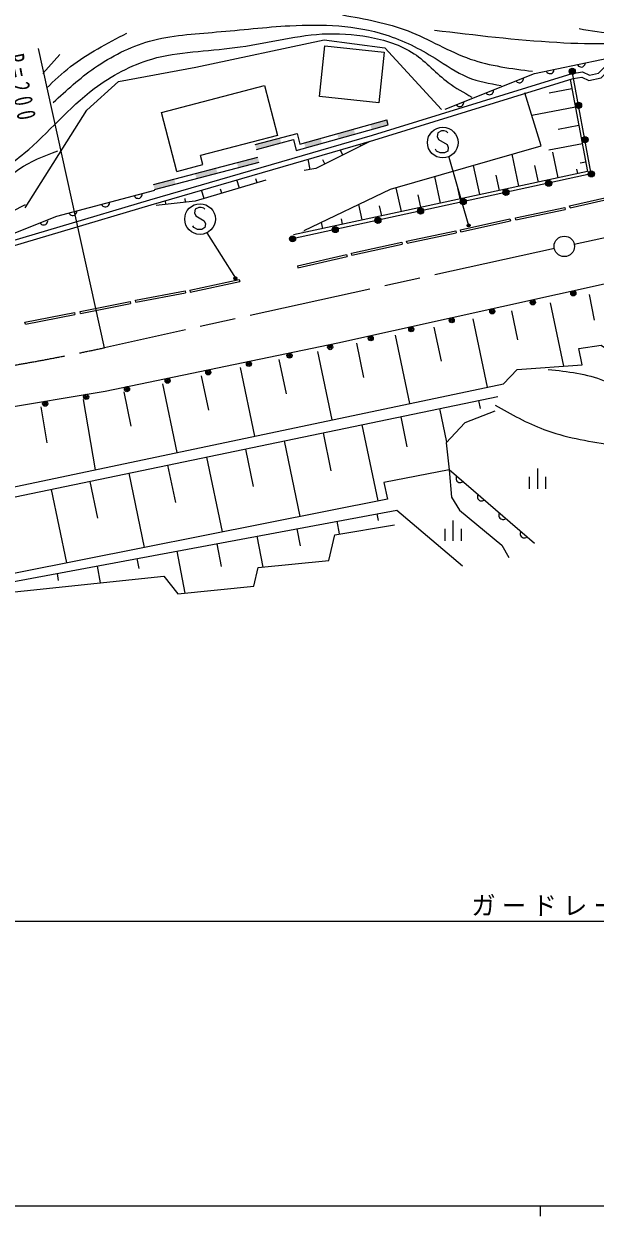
# Model space of a CAD drawing. Units: millimetres, scale not verified. Extents: x 40000 to 680000, y 20000 to 380000.
# Drawn here: x 117430 to 173377, y 204000 to 320781 of the extents above; entities that cross this region are included whole.
import ezdxf

# ---------------------------------------------------------------- set-up
doc = ezdxf.new("R2010")
doc.units = ezdxf.units.MM
doc.header["$LTSCALE"] = 1000
doc.linetypes.add('CHAIN', pattern=[18.5, 12, -1.5, 3.5, -1.5])
for name, color, linetype, lineweight in [('M-BGD', 7, 'Continuous', 25), ('M-BMK', 2, 'CHAIN', 13), ('M-BMK-SRVR', 3, 'Continuous', 25), ('M-STR-HTXT', 7, 'Continuous', 13), ('M-STR-STRC', 7, 'Continuous', 25), ('M-TTL-BAND', 7, 'Continuous', 25)]:
    doc.layers.add(name, color=color, linetype=linetype, lineweight=lineweight)
doc.styles.add('ＭＳ ゴシック', font='')
doc.styles.get('ＭＳ ゴシック').set_extended_font_data('MS Gothic')

msp = doc.modelspace()

# ---------------------------------------------------------------- hatches: boundary and pattern name
at = {"layer": 'M-BGD'}
for points in [[(151491, 310435), (153110, 310888), (152976, 311369), (151357, 310916)], [(140201, 308477), (142628, 309120), (142500, 309603), (140073, 308961)], [(145015, 308623), (146634, 309076), (146499, 309557), (144880, 309104)], [(148253, 309529), (149872, 309982), (149738, 310463), (148119, 310010)], [(138423, 306710), (140469, 307245), (140343, 307729), (138296, 307193)], [(134331, 305638), (136377, 306174), (136250, 306658), (134204, 306122)], [(130238, 304567), (132284, 305103), (132158, 305586), (130112, 305051)]]:
    msp.add_hatch(color=256, dxfattribs=at).paths.add_polyline_path(points)

# ---------------------------------------------------------------- linework, layer by layer
for p, q in [((119290, 315923), (120962, 317782)), ((170935, 315321), (172635, 306323)), ((173000, 306082), (171131, 316138)), ((171105, 314422), (168864, 313998)), ((168086, 308823), (166486, 314022)), ((132407, 306330), (130905, 312100)), ((171445, 312622), (167165, 311814)), ((144112, 308370), (153110, 310888)), ((144472, 308990), (152976, 311369)), ((153110, 310888), (152976, 311369)), ((171785, 310822), (169746, 310437)), ((140073, 308961), (144206, 310054)), ((144206, 310054), (144472, 308990)), ((140201, 308477), (143844, 309441)), ((143844, 309441), (144112, 308370)), ((148674, 307935), (148432, 308422)), ((150434, 308809), (150393, 308890)), ((172125, 309023), (168848, 308404)), ((130112, 305051), (140343, 307729)), ((130238, 304567), (140469, 307245)), ((145455, 306522), (145279, 307521)), ((146914, 307061), (146712, 307467)), ((165916, 304877), (165243, 308004)), ((169755, 305703), (169218, 308201)), ((172465, 307223), (171919, 307120)), ((173000, 306082), (143740, 299724)), ((172635, 306323), (143840, 300124)), ((162077, 304050), (161460, 306914)), ((167836, 305290), (167485, 306919)), ((171675, 306116), (171585, 306533)), ((138539, 304701), (138303, 305500)), ((140267, 305212), (140150, 305607)), ((158237, 303224), (157678, 305824)), ((160157, 303637), (159863, 305003)), ((163996, 304463), (163674, 305961)), ((133258, 303314), (133218, 303663)), ((135084, 303680), (134843, 304496)), ((136812, 304190), (136692, 304594)), ((154398, 302397), (153895, 304734)), ((156318, 302810), (156052, 304045)), ((170877, 302941), (175630, 304021)), ((170921, 302746), (175674, 303826)), ((131335, 303092), (131292, 303465)), ((150559, 301571), (150233, 303085)), ((152478, 301984), (152266, 302971)), ((165569, 301793), (170399, 302778)), ((165609, 301597), (170439, 302582)), ((170399, 302778), (170439, 302582)), ((170921, 302746), (170877, 302941)), ((146719, 300744), (146591, 301340)), ((148639, 301157), (148525, 301685)), ((160190, 300602), (165031, 301690)), ((160234, 300407), (165075, 301494)), ((165031, 301690), (165075, 301494)), ((165609, 301597), (165569, 301793)), ((144800, 300331), (144784, 300404)), ((154911, 299495), (159721, 300500)), ((154952, 299300), (159762, 300305)), ((159721, 300500), (159762, 300305)), ((160234, 300407), (160190, 300602)), ((149515, 298326), (154438, 299392)), ((149557, 298130), (154480, 299197)), ((154438, 299392), (154480, 299197)), ((154952, 299300), (154911, 299495)), ((144230, 297074), (149040, 298202)), ((144275, 296879), (149085, 298007)), ((149040, 298202), (149085, 298007)), ((149557, 298130), (149515, 298326)), ((144230, 297074), (144275, 296879)), ((133679, 294695), (138530, 295741)), ((133721, 294500), (138573, 295546)), ((138530, 295741), (138573, 295546)), ((148181, 289529), (175152, 295503)), ((128350, 293704), (133211, 294647)), ((128388, 293507), (133250, 294451)), ((133211, 294647), (133250, 294451)), ((133679, 294695), (133721, 294500)), ((122943, 292596), (127825, 293580)), ((122983, 292400), (127865, 293384)), ((127825, 293580), (127865, 293384)), ((128388, 293507), (128350, 293704)), ((168978, 293468), (170278, 287258)), ((172775, 294262), (173296, 291773)), ((117540, 291570), (122391, 292514)), ((117578, 291374), (122429, 292318)), ((122391, 292514), (122429, 292318)), ((122983, 292400), (122943, 292596)), ((165182, 292674), (165779, 289820)), ((117578, 291374), (117540, 291570)), ((157589, 291085), (158290, 287734)), ((161386, 291879), (162787, 285182)), ((153793, 290291), (155196, 283584)), ((125408, 284814), (148181, 289529)), ((146200, 288703), (147605, 281986)), ((149996, 289497), (150698, 286141)), ((142403, 287908), (143106, 284548)), ((134810, 286320), (135514, 282955)), ((138607, 287114), (140014, 280388)), ((131014, 285526), (132423, 278790)), ((104655, 281318), (125408, 284814)), ((106783, 272404), (163850, 284277)), ((123240, 283985), (124398, 277101)), ((127217, 284732), (127922, 281362)), ((161948, 283882), (162108, 283113)), ((119082, 283285), (119675, 279759)), ((158143, 283090), (158828, 279799)), ((150534, 281507), (152086, 274049)), ((154339, 282298), (154951, 279356)), ((146730, 280715), (147502, 277003)), ((139121, 279132), (139887, 275452)), ((142925, 279924), (144464, 272531)), ((135316, 278341), (136841, 271013)), ((131512, 277549), (132271, 273901)), ((167444, 269881), (159065, 277108)), ((167724, 277223), (167724, 275223)), ((123903, 275966), (124655, 272351)), ((127707, 276758), (129219, 269494)), ((166924, 276423), (166924, 275223)), ((168524, 276423), (168524, 275223)), ((120099, 275175), (121596, 267976)), ((110888, 265120), (153965, 273150)), ((152007, 272785), (152130, 272127)), ((153965, 273150), (160389, 267701)), ((159448, 272130), (159448, 270130)), ((144175, 271325), (144488, 269647)), ((148091, 272055), (148322, 270814)), ((158648, 271330), (158648, 270130)), ((160248, 271330), (160248, 270130)), ((136343, 269865), (136757, 267639)), ((140259, 270595), (140822, 267574)), ((132426, 269135), (133194, 265016)), ((124594, 267675), (124903, 266015)), ((128510, 268405), (128694, 267419)), ((120678, 266945), (120803, 266272))]:
    msp.add_line(p, q, dxfattribs=at)
for points in [[(158677, 312436), (167434, 315929), (182751, 319127), (193182, 320160)], [(117567, 302770), (123584, 312326), (126691, 315119), (134281, 316534), (146826, 319209), (152779, 318422), (158324, 312405)], [(72515, 290865), (80372, 291112), (90117, 292519), (112185, 298323), (129767, 303543), (151562, 309870), (171111, 315918), (172150, 316076), (172824, 315751), (173717, 315960), (174313, 316582), (182372, 318260)], [(72531, 290365), (80416, 290614), (90216, 292028), (112319, 297842), (129908, 303063), (151705, 309391), (171223, 315430), (172072, 315558), (172766, 315224), (173975, 315507), (174567, 316124), (182474, 317770)], [(171638, 316806), (171689, 316719), (171752, 316651), (171847, 316589), (171935, 316558), (172035, 316546), (172161, 316572), (172248, 316623), (172317, 316687), (172379, 316781), (172409, 316869), (172421, 316970)], [(165603, 315198), (165668, 315121), (165743, 315065), (165847, 315020), (165939, 315005), (166040, 315011), (166159, 315058), (166236, 315124), (166292, 315198), (166337, 315302), (166352, 315394), (166346, 315495)], [(168574, 316167), (168625, 316079), (168689, 316011), (168783, 315949), (168871, 315918), (168972, 315907), (169097, 315933), (169185, 315984), (169253, 316047), (169315, 316142), (169346, 316230), (169358, 316330)], [(130905, 312100), (141011, 314731), (142283, 309843), (134744, 307880)], [(162684, 314034), (162749, 313957), (162823, 313900), (162927, 313856), (163019, 313841), (163120, 313846), (163239, 313894), (163317, 313959), (163373, 314033), (163418, 314137), (163433, 314229), (163427, 314330)], [(159765, 312870), (159830, 312792), (159904, 312736), (160008, 312691), (160100, 312676), (160201, 312682), (160320, 312729), (160397, 312795), (160454, 312869), (160499, 312973), (160514, 313065), (160508, 313166)], [(151314, 309246), (146034, 306624), (144876, 306420)], [(144890, 300524), (153338, 304573), (168086, 308823)], [(132407, 306330), (134973, 306998), (134744, 307880)], [(141131, 305467), (134220, 303424), (130373, 302982)], [(130237, 304446), (120636, 301926), (115632, 299918)], [(128250, 303924), (128305, 303839), (128372, 303774), (128470, 303717), (128559, 303691), (128660, 303684), (128784, 303717), (128869, 303772), (128934, 303839), (128991, 303937), (129017, 304026), (129024, 304127)], [(108594, 299961), (114831, 301670), (117600, 303102)], [(125050, 303084), (125105, 303000), (125172, 302934), (125269, 302877), (125359, 302851), (125460, 302845), (125584, 302877), (125668, 302932), (125734, 302999), (125791, 303097), (125817, 303186), (125823, 303287)], [(119014, 301275), (119079, 301198), (119154, 301142), (119258, 301097), (119350, 301082), (119451, 301088), (119570, 301136), (119647, 301202), (119703, 301276), (119748, 301380), (119762, 301472), (119756, 301573)], [(121849, 302245), (121905, 302160), (121971, 302095), (122069, 302038), (122159, 302011), (122260, 302005), (122383, 302037), (122468, 302093), (122533, 302159), (122590, 302257), (122617, 302347), (122623, 302448)], [(113612, 277814), (106857, 273409), (164408, 285523), (165730, 286918), (172117, 287395), (171787, 288974), (173952, 289304), (179517, 285376), (190246, 287882)], [(163538, 282843), (160613, 281696), (158778, 279746), (159065, 277108), (152698, 275846), (153042, 274240), (111002, 265866)], [(159065, 277108), (159299, 274412), (160102, 273150), (164232, 269709), (164920, 268504)], [(159809, 276466), (159771, 276372), (159755, 276280), (159763, 276167), (159792, 276079), (159844, 275992), (159941, 275908), (160035, 275870), (160126, 275854), (160239, 275862), (160328, 275891), (160415, 275943)], [(161904, 274659), (161865, 274565), (161850, 274473), (161858, 274360), (161887, 274272), (161939, 274185), (162036, 274101), (162129, 274063), (162221, 274047), (162334, 274055), (162423, 274084), (162510, 274136)], [(163999, 272852), (163960, 272758), (163944, 272666), (163953, 272554), (163982, 272465), (164034, 272378), (164131, 272295), (164224, 272256), (164316, 272240), (164429, 272248), (164518, 272278), (164605, 272330)], [(110888, 264546), (131135, 266669), (132511, 264948), (139968, 265694), (140369, 267529), (147312, 268217), (147885, 270741), (153736, 271716)], [(166094, 271045), (166055, 270952), (166039, 270860), (166048, 270747), (166077, 270658), (166129, 270571), (166226, 270488), (166319, 270449), (166411, 270433), (166524, 270442), (166613, 270471), (166700, 270523)]]:
    msp.add_lwpolyline(points, dxfattribs=at)
msp.add_lwpolyline([(152193, 313057), (146392, 313655), (146904, 318615), (152704, 318017)], close=True, dxfattribs=at)
for centre, radius in [((171131, 316138), 300), ((171131, 316138), 264), ((171131, 316138), 228), ((171131, 316138), 192), ((171131, 316138), 156), ((171131, 316138), 120), ((171131, 316138), 84), ((171131, 316138), 48), ((171131, 316138), 12), ((171754, 312786), 300), ((171754, 312786), 264), ((171754, 312786), 228), ((171754, 312786), 192), ((171754, 312786), 156), ((171754, 312786), 120), ((171754, 312786), 84), ((171754, 312786), 48), ((171754, 312786), 12), ((172377, 309434), 300), ((172377, 309434), 264), ((172377, 309434), 228), ((172377, 309434), 192), ((172377, 309434), 156), ((172377, 309434), 120), ((172377, 309434), 84), ((172377, 309434), 48), ((172377, 309434), 12), ((173000, 306082), 300), ((173000, 306082), 300), ((173000, 306082), 264), ((173000, 306082), 264), ((173000, 306082), 228), ((173000, 306082), 228), ((173000, 306082), 192), ((173000, 306082), 192), ((173000, 306082), 156), ((173000, 306082), 156), ((173000, 306082), 120), ((173000, 306082), 120), ((173000, 306082), 84), ((173000, 306082), 84), ((173000, 306082), 48), ((173000, 306082), 48), ((173000, 306082), 12), ((173000, 306082), 12), ((168820, 305174), 300), ((168820, 305174), 264), ((168820, 305174), 228), ((168820, 305174), 192), ((168820, 305174), 156), ((168820, 305174), 120), ((168820, 305174), 84), ((168820, 305174), 48), ((168820, 305174), 12), ((160460, 303357), 300), ((164640, 304265), 300), ((164640, 304265), 264), ((164640, 304265), 228), ((164640, 304265), 192), ((164640, 304265), 156), ((164640, 304265), 120), ((164640, 304265), 84), ((164640, 304265), 48), ((164640, 304265), 12), ((156280, 302449), 300), ((156280, 302449), 264), ((156280, 302449), 228), ((156280, 302449), 192), ((156280, 302449), 156), ((156280, 302449), 120), ((156280, 302449), 84), ((156280, 302449), 48), ((160460, 303357), 264), ((160460, 303357), 228), ((160460, 303357), 192), ((160460, 303357), 156), ((160460, 303357), 120), ((160460, 303357), 84), ((160460, 303357), 48), ((160460, 303357), 12), ((152100, 301541), 300), ((152100, 301541), 264), ((152100, 301541), 228), ((152100, 301541), 192), ((152100, 301541), 156), ((152100, 301541), 120), ((152100, 301541), 84), ((152100, 301541), 48), ((152100, 301541), 12), ((156280, 302449), 12), ((147920, 300632), 300), ((147920, 300632), 264), ((147920, 300632), 228), ((147920, 300632), 192), ((147920, 300632), 156), ((147920, 300632), 120), ((147920, 300632), 84), ((147920, 300632), 48), ((147920, 300632), 12), ((143740, 299724), 300), ((143740, 299724), 264), ((143740, 299724), 228), ((143740, 299724), 192), ((143740, 299724), 156), ((143740, 299724), 120), ((143740, 299724), 84), ((143740, 299724), 48), ((143740, 299724), 12), ((171239, 294380), 250), ((171239, 294380), 150), ((171239, 294380), 50), ((167271, 293501), 250), ((167271, 293501), 150), ((167271, 293501), 50), ((159336, 291744), 250), ((163303, 292622), 250), ((163303, 292622), 150), ((163303, 292622), 50), ((155368, 290865), 250), ((155368, 290865), 150), ((155368, 290865), 50), ((159336, 291744), 150), ((159336, 291744), 50), ((151400, 289986), 250), ((151400, 289986), 150), ((151400, 289986), 50), ((143448, 288294), 250), ((147427, 289117), 250), ((147427, 289117), 150), ((147427, 289117), 50), ((139468, 287470), 250), ((139468, 287470), 150), ((139468, 287470), 50), ((143448, 288294), 150), ((143448, 288294), 50), ((135489, 286646), 250), ((135489, 286646), 150), ((135489, 286646), 50), ((127530, 284998), 250), ((127530, 284998), 150), ((127530, 284998), 50), ((131509, 285822), 250), ((131509, 285822), 150), ((131509, 285822), 50), ((119520, 283569), 250), ((123528, 284244), 250), ((123528, 284244), 150), ((123528, 284244), 50), ((119520, 283569), 150), ((119520, 283569), 50)]:
    msp.add_circle(centre, radius, dxfattribs=at)
for points, knots in [([(148650, 321652), (150829, 321266), (153008, 320879), (155050, 320089), (157126, 319286), (159060, 318066), (161153, 317336), (163096, 316657), (165176, 316401), (167255, 316145)], [0, 0, 0, 0, 1, 1, 1, 2, 2, 2, 3, 3, 3, 3]), ([(120314, 313080), (121596, 314278), (122899, 315452), (124342, 316459), (125984, 317604), (127809, 318533), (129724, 319078), (131842, 319678), (134080, 319776), (136297, 319983), (138710, 320174), (141068, 320465), (143489, 320602), (146663, 320742), (149916, 320683), (152885, 319697), (154571, 319165), (156176, 318365), (157696, 317411), (158749, 316750), (159761, 316015), (160887, 315554), (161919, 315131), (163046, 314937), (164174, 314744)], [0, 0, 0, 0, 1, 1, 1, 2, 2, 2, 3, 3, 3, 4, 4, 4, 5, 5, 5, 6, 6, 6, 7, 7, 7, 8, 8, 8, 8]), ([(157655, 320164), (161636, 319684), (165618, 319205), (169637, 318973), (173240, 318765), (176873, 318755), (180428, 319271), (182784, 319613), (185105, 320186), (187427, 320759)], [0, 0, 0, 0, 1, 1, 1, 2, 2, 2, 3, 3, 3, 3]), ([(171798, 320312), (174155, 319932), (176511, 319551), (178794, 319866), (180329, 320078), (181831, 320604), (183334, 321131)], [0, 0, 0, 0, 1, 1, 1, 2, 2, 2, 2]), ([(113371, 305131), (114773, 306078), (116176, 307025), (117464, 308107), (119837, 310100), (121822, 312550), (124311, 314433), (126008, 315717), (127939, 316738), (129967, 317336), (132568, 318095), (135354, 318071), (138079, 318452), (140966, 318815), (143750, 319601), (146641, 319792), (148152, 319862), (149676, 319777), (151180, 319494), (152762, 319214), (154338, 318733), (155646, 317857), (156851, 317048), (157827, 315903), (158994, 315029), (159715, 314489), (160508, 314052), (161302, 313615)], [0, 0, 0, 0, 1, 1, 1, 2, 2, 2, 3, 3, 3, 4, 4, 4, 5, 5, 5, 6, 6, 6, 7, 7, 7, 8, 8, 8, 9, 9, 9, 9]), ([(119643, 314474), (120397, 315224), (121171, 315946), (122004, 316591), (123680, 317890), (125595, 318878), (127511, 319866)], [0, 0, 0, 0, 1, 1, 1, 2, 2, 2, 2]), ([(114044, 303791), (114954, 304794), (115863, 305798), (116947, 306545), (118084, 307328), (119413, 307829), (120742, 308331)], [0, 0, 0, 0, 1, 1, 1, 2, 2, 2, 2]), ([(168785, 286939), (170672, 286728), (172558, 286517), (174249, 285825), (175914, 285145), (177389, 284000), (178865, 282854)], [0, 0, 0, 0, 1, 1, 1, 2, 2, 2, 2]), ([(163586, 283438), (165146, 282554), (166706, 281670), (168361, 281051), (170404, 280287), (172592, 279926), (174780, 279565)], [0, 0, 0, 0, 1, 1, 1, 2, 2, 2, 2])]:
    msp.add_open_spline(points, degree=3, knots=knots, dxfattribs=at)
at = {"layer": 'M-BMK'}
for p, q in [((171334, 299205), (186321, 302509)), ((169380, 298774), (125331, 289063))]:
    msp.add_line(p, q, dxfattribs=at)
msp.add_arc((82816, 484492), 200000, 267.09145, 282.27325, dxfattribs=at)
at = {"layer": 'M-BMK-SRVR'}
msp.add_circle((170357, 298989), 1000, dxfattribs=at)
at = {"layer": 'M-STR-HTXT'}
for p, q in [((125331, 289063), (118872, 318360)), ((70985, 232904), (287133, 232904))]:
    msp.add_line(p, q, dxfattribs=at)
at = {"layer": 'M-STR-STRC'}
for p, q in [((159036, 307718), (160985, 301035)), ((135340, 300317), (138142, 295856))]:
    msp.add_line(p, q, dxfattribs=at)
for points in [[(158935, 310112), (158815, 310232), (158575, 310292), (158335, 310292), (157975, 310112), (157915, 309752), (158035, 309452), (158875, 308972), (158995, 308672), (158935, 308312), (158635, 308132), (158215, 308132), (157855, 308312), (157735, 308492)], [(135162, 302621), (135042, 302741), (134802, 302801), (134562, 302801), (134202, 302621), (134142, 302261), (134262, 301961), (135102, 301481), (135222, 301181), (135162, 300821), (134862, 300641), (134442, 300641), (134082, 300821), (133962, 301001)]]:
    msp.add_lwpolyline(points, dxfattribs=at)
for centre, radius in [((158455, 309152), 1500), ((134682, 301661), 1500), ((160985, 301035), 150), ((160985, 301035), 90), ((160985, 301035), 30), ((138142, 295856), 150), ((138142, 295856), 90), ((138142, 295856), 30)]:
    msp.add_circle(centre, radius, dxfattribs=at)
at = {"layer": 'M-TTL-BAND'}
for p, q in [((40000, 205000), (579000, 205000)), ((168000, 205000), (168000, 204000))]:
    msp.add_line(p, q, dxfattribs=at)

# ---------------------------------------------------------------- texts
at = {"layer": 'M-STR-HTXT', "insert": (115578, 317619), "char_height": 1833, "attachment_point": 7, "rotation": 281.2, "style": 'ＭＳ ゴシック'}
msp.add_mtext('\\T1.61;\\W0.7;R=200', dxfattribs=at)
at = {"layer": 'M-STR-HTXT', "insert": (161255, 233404), "char_height": 1833, "attachment_point": 7, "style": 'ＭＳ ゴシック'}
msp.add_mtext('\\T1.26;\\W0.95;ガードレール', dxfattribs=at)

doc.saveas('drawing.dxf')
